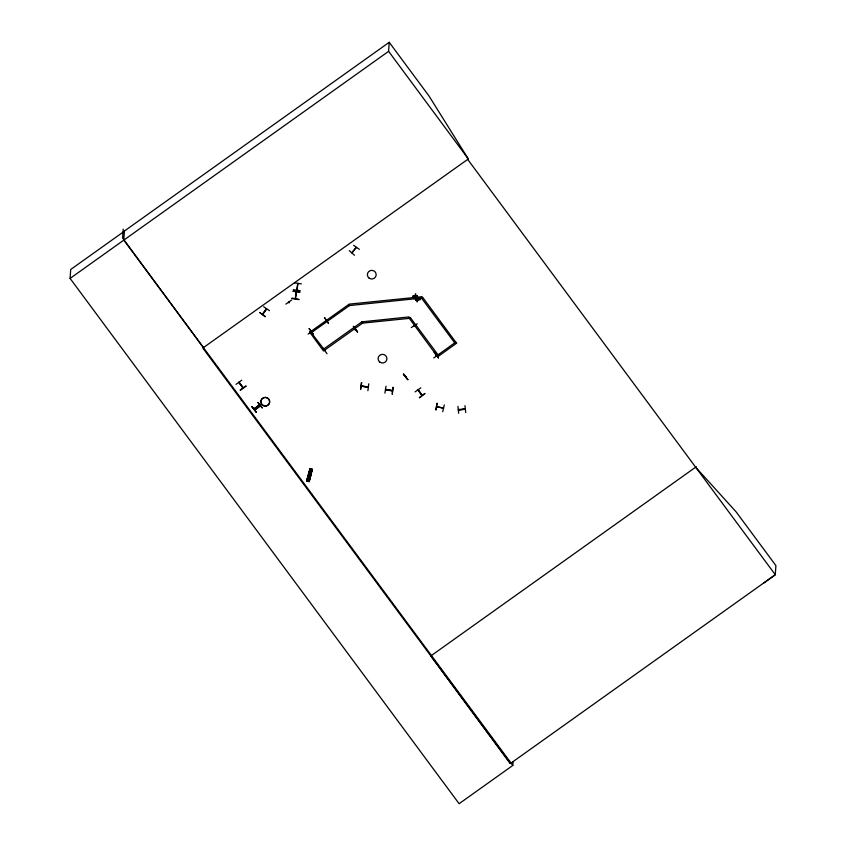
<?xml version="1.0" encoding="UTF-8"?>
<svg xmlns="http://www.w3.org/2000/svg" width="846" height="846" viewBox="0 0 846 846"><rect width="100%" height="100%" fill="white"/><g stroke="black" fill="none" stroke-linecap="round" stroke-linejoin="round"><path stroke-width="1.27" d="M296.66 290.157L297.771 283.294M296.957 290.199L298.004 283.463M513.078 761.601L512.813 765.429L459.114 803.7L70.091 278.419L70.704 269.483L124.394 231.212M123.22 229.16L122.607 238.022L203.431 347.611M123.78 240.148L124.404 231.043L389.223 42.3L429.049 96.063L468.25 158.868L467.637 159.312L775.285 574.73L763.822 583.01M236.034 384.37L241.723 380.224M243.066 387.732L238.984 382.138M240.211 389.995L245.9 385.935M242.844 387.954L238.815 382.508M243.109 387.584L239.048 382.339M252.161 406.683L256.349 412.266L251.907 406.873M259.68 405.012L254.022 409.052M262.852 313.739L262.44 314.437L266.448 308.758M266.448 308.631L262.842 313.866M263.677 306.749L269.493 310.715M257.935 402.516L262.355 407.994L257.967 402.548M265.411 316.499L259.637 312.47L265.221 316.774M260.219 405.742L254.498 409.781L260.208 405.668M285.895 304.126L291.616 300.034M288.666 302.054L289.078 302.625M288.867 301.916L289.3 302.382M289.004 302.582L288.856 302.043M298.86 299.621L291.902 298.543M293.319 289.649L300.267 290.76M294.408 282.902L301.377 283.875M295.275 298.405L296.417 291.733M296.375 291.955L295.561 298.733M308.124 334.075L313.866 330.151M410.342 317.472L409.231 318.371L362.553 323.13L323.5 350.963L309.689 332.192M310.778 332.097L310.408 331.442M324.61 350.064L310.397 331.537M311.032 331.727L310.44 331.59M311.603 332.489L349.535 305.565L349.398 304.116L421.509 296.766M313.179 334.149L309.054 328.47L313.189 334.075M310.366 468.959L307.5 481.12L306.749 480.93L310.101 468.853L306.717 480.919L309.922 468.843L312.375 469.445L309.276 481.596L308.568 481.416L311.751 469.329L312.512 469.53L311.762 469.329M307.214 479.703L309.488 480.253M307.436 478.878L309.71 479.439M307.764 477.662L310.038 478.212M308.05 476.573L310.323 477.123M309.16 481.48L308.547 481.406L312.195 469.371L309.033 481.533M322.918 348.097L327.021 353.723M323.807 348.975L361.75 321.935M326.165 320.803L325.953 320.539M324.98 350.614L325.53 350.445M328.417 323.299L324.441 317.567L328.438 323.214M349.229 250.638L354.506 255.291M351.925 252.51L356.187 247.455M349.535 305.565L348.732 304.359M352.37 252.193L352.137 252.943M353.607 245.308L359.36 249.337M355.828 247.709L356.473 247.582M356.177 247.413L352.19 252.859M355.373 329.041L355.024 329.633M357.488 332.076L353.406 326.376L357.541 331.981M361.739 322.04L362.553 323.024M361.369 382.604L360.576 389.414M361.274 386.125L368.084 387.331M361.337 385.787L368.126 386.971M695.645 467.193L736.083 511.83L775.909 565.604L775.285 574.73L510.466 763.462L202.807 348.055L468.314 158.942L388.61 51.331L389.223 42.3M384.919 393.115L386.019 386.21M385.49 389.456L386.072 389.826M385.649 389.403L392.407 390.619L385.512 389.551M391.835 390.376L392.449 390.545M392.967 387.299L392.258 394.268L393.062 387.383M403.732 374.017L407.857 379.706L403.426 374.302M456.618 343.18L437.636 356.811L409.231 318.265M414.741 296.364L413.038 296.428M417.194 323.775L411.272 327.582M414.741 296.29L414.403 298.278M414.403 298.352C413.218 295.265 418.167 297.073 417.078 295.677L415.344 295.889L415.693 293.805L414.878 295.889L412.7 295.973L413.028 296.502M415.724 300.055C414.54 297.877 416.454 303.228 418.379 297.432L418.03 299.526L419.764 299.389L418.03 299.526M414.244 325.816L414.878 326.133M414.445 325.668L414.868 326.27M417.078 295.762L415.344 295.814M454.693 342.884L421.414 297.951M415.122 391.857L420.832 387.817M349.535 305.554L421.646 298.088M456.607 343.286L422.535 297.158M418.104 389.731L422.217 395.167M419.33 397.525L424.999 393.443L419.521 397.853M421.995 395.547L417.945 390.143M436.293 355.246L435.637 355.373M436.356 355.859L436.039 355.426M435.563 355.521L436.621 355.489M436.832 355.722L455.814 342.091M437.985 354.791L410.331 317.588M438.365 357.89L434.22 352.285L438.408 357.921M443.484 408.438L436.684 406.492M437.319 406.693L436.843 406.45M442.712 411.695L444.309 404.885M443.42 407.973L442.923 408.026M436.684 406.619L443.547 408.079M457.94 406.376L458.68 413.334M465.289 409.062L458.321 410.014L459.018 409.94M458.479 409.898L465.3 409.337L464.528 409.104M458.437 409.559L465.152 408.872M464.983 405.668L465.734 412.541M355.447 329.443L354.929 329.771L355.204 329.2M308.843 476.065L309.35 476.732L309.805 475.938M291.965 298.109L298.902 299.347M360.586 389.488L361.728 382.593M437.075 403.288L435.849 410.099L437.107 403.288M288.698 302.244L289.068 302.752M414.233 326.038L414.656 326.503M307.458 481.11L310.545 468.97L307.5 481.12L306.728 480.919M310.894 469.033L311.582 469.213M308.843 481.48L311.931 469.329M309.805 476.478L309.477 475.695L308.843 476.351M417.427 299.918L417.089 301.98L417.892 299.928L420.102 299.77L419.775 299.315M256.687 407.275L257.11 407.835M262.715 314.511L266.617 308.991M257.544 407.613L257.226 407.063M406.408 376.65L406.006 376.935M252.119 406.715L256.338 412.203M403.436 374.292L407.857 379.706M70.091 278.419L388.61 51.331M309.678 332.309L348.732 304.475M240.401 390.27L246.091 386.21M253.832 408.861L259.521 404.811M259.743 405.033L254.033 409.073M254.731 410.077L260.42 406.027M421.403 298.067L422.524 297.263M696.269 466.749L430.826 655.925L510.244 763.621M439.603 354.114L433.734 357.921M357.509 332.002L353.406 326.376M418.093 389.858L422.196 395.399M392.248 390.926L385.586 389.879M308.98 481.511L306.897 480.898M361.908 386.231L367.312 387.119M367.904 390.683L368.761 383.809M310.715 469.044L309.953 468.853L310.694 469.044M309.773 470.09L312.047 470.672M123.791 240.074L512.813 765.429M421.498 296.872L421.646 298.194M409.231 318.371L409.094 316.922L362.405 321.797L362.553 323.13M293.065 291.225L300.076 292.05L293.076 291.236M308.378 475.315L310.641 475.928L308.378 475.315M379.738 362.025A4.399 4.315 3.9 0 0 386.855 359.349A4.399 4.315 3.9 0 0 380.922 354.633A4.399 4.315 3.9 0 0 379.738 362.025M262.514 405.107A4.399 4.315 3.9 0 0 269.62 402.432A4.399 4.315 3.9 0 0 263.698 397.683A4.399 4.315 3.9 0 0 262.514 405.065A4.399 4.315 3.9 0 0 269.62 402.4A4.399 4.315 3.9 0 0 263.688 397.715A4.399 4.315 3.9 0 0 262.514 405.107M369.015 278.038A4.399 4.315 3.9 0 0 376.121 275.362A4.399 4.315 3.9 0 0 370.188 270.646A4.399 4.315 3.9 0 0 369.015 278.038"/></g></svg>
